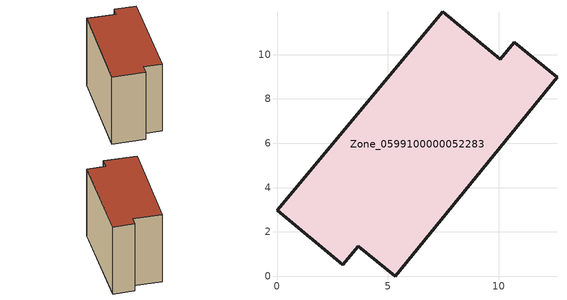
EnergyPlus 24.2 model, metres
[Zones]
Zone_0599100000052283
 floor ground (C_G): 10.08,9.78 10.71,10.55 12.63,8.97 5.34,0 3.66,1.36 2.97,0.51 0,2.98 7.48,11.93 z0
 wall outside (C_F): 7.48,11.93 0,2.98 2.97,0.51 3.66,1.36 5.34,0 12.63,8.97 10.71,10.55 10.08,9.78 7.48,11.93 z0:8.93
 roof outside (C_R): 10.08,9.78 7.48,11.93 0,2.98 2.97,0.51 3.66,1.36 5.34,0 12.63,8.97 10.71,10.55 z8.93
[BUILDING]
Pand.0599100000052283: North Axis=0; Terrain=City; Loads Convergence Tolerance Value=0.04; Temperature Convergence Tolerance Value=0.4; Solar Distribution=FullExterior; Maximum Number of Warmup Days=25; Minimum Number of Warmup Days=1
[Site:Location]
Rotterdam.The.Hague.AP_ZH_NLD Design_Conditions: Latitude=51.96; Longitude=4.45; Time Zone=1; Elevation=-4.5
[SITE:GROUNDTEMPERATURE:BUILDINGSURFACE]
18, 18, 18, 18, 18, 18, 18, 18, 18, 18, 18, 18
[MATERIAL] Thermal Absorptance=0.9; Solar Absorptance=0.7; Visible Absorptance=0.7
Name | Roughness | Thickness | Conductivity | Density | Specific Heat
G.TI.1946 | MediumSmooth | 0.15 | 1 | 540 | 1210
F.TI.1946 | Rough | 0.3 | 0.857143 | 1920 | 840
R.TI.1946 | MediumRough | 0.2 | 0.1 | 1500 | 1000
[CONSTRUCTION]
C_G: G.TI.1946
C_F: F.TI.1946
C_R: R.TI.1946
[ZONE]
Zone_0599100000052283: Type=1; Multiplier=1; Ceiling Height=Autocalculate; Volume=Autocalculate; Floor Area=autocalculate; Part of Total Floor Area=Yes
[ZONEINFILTRATION:DESIGNFLOWRATE]
Infil_Zone_0599100000052283: Zone or ZoneList or Space or SpaceList=Zone_0599100000052283; Schedule=AlwaysOn; Design Flow Rate Calculation Method=Flow/Area; Flow Rate per Floor Area=0.003; Constant Term Coefficient=1; Temperature Term Coefficient=0; Velocity Term Coefficient=0; Velocity Squared Term Coefficient=0
[HVACTEMPLATE:ZONE:IDEALLOADSAIRSYSTEM]
Zone_0599100000052283: Maximum Heating Supply Air Temperature=50; Minimum Cooling Supply Air Temperature=13; Maximum Heating Supply Air Humidity Ratio=0.0156; Minimum Cooling Supply Air Humidity Ratio=0.0077; Heating Limit=NoLimit; Cooling Limit=NoLimit; Dehumidification Control Type=ConstantSensibleHeatRatio; Cooling Sensible Heat Ratio=0.7; Dehumidification Setpoint=60; Humidification Control Type=None; Humidification Setpoint=30; Outdoor Air Method=None; Outdoor Air Flow Rate per Person=0.00944; Outdoor Air Flow Rate per Zone Floor Area=0; Outdoor Air Flow Rate per Zone=0; Demand Controlled Ventilation Type=None; Outdoor Air Economizer Type=NoEconomizer; Heat Recovery Type=None; Sensible Heat Recovery Effectiveness=0.7; Latent Heat Recovery Effectiveness=0.65
[ZONECONTROL:THERMOSTAT]
ThermostatControl_Zone_0599100000052283: Zone or ZoneList=Zone_0599100000052283; Control Type Schedule=DualSetpointControlType; Control 1=Thermostat_Zone_0599100000052283; Temperature Difference Between Cutout And Setpoint=0
[THERMOSTATSETPOINT:DUALSETPOINT]
Thermostat_Zone_0599100000052283: Heating Setpoint Temperature Schedule=HeatingSetpoint_Zone_0599100000052283; Cooling Setpoint Temperature Schedule=CoolingSetpoint_Zone_0599100000052283
[SCHEDULE:COMPACT]
HeatingSetpoint_Zone_0599100000052283: Through: 12/31, For: AllDays, Until: 24:00, 21
CoolingSetpoint_Zone_0599100000052283: Through: 12/31, For: AllDays, Until: 24:00, 24
DualSetpointControlType: Through: 12/31, For: AllDays, Until: 24:00, 4
AlwaysOn: Through: 12/31, For: AllDays, Until: 24:00, 1
